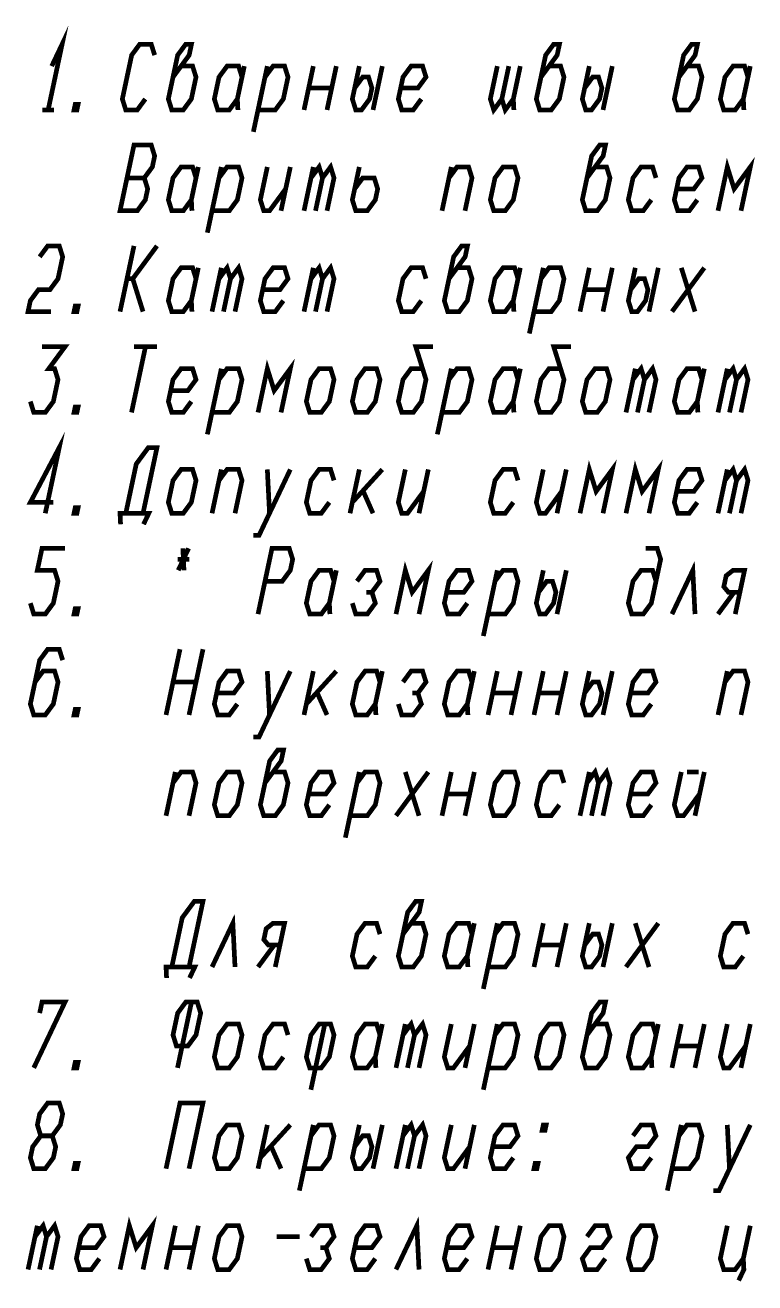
# Model space of a CAD drawing. Header units: millimetres. Extents: x 0 to 630, y 0 to 297.
# Drawn here: x 439.1 to 478, y 63.9 to 130.9 of the extents above; entities that cross this region are included whole.
import ezdxf

# ---------------------------------------------------------------- set-up
doc = ezdxf.new("R2010")
doc.units = ezdxf.units.MM
doc.header["$LTSCALE"] = 34.65
doc.layers.get('0').update_dxf_attribs({"linetype": 'CONTINUOUS'})

msp = doc.modelspace()

# ---------------------------------------------------------------- linework, layer by layer
at = {"color": 2, "linetype": 'CONTINUOUS', "const_width": 0.25}
for points in [[(440.5050824, 128.6788019), (441.0593317, 129.8454593), (440.3153595, 126.3454678)], [(445.9884357, 129.262121), (445.8061725, 129.8454593), (445.1937067, 129.8454593), (444.7634656, 129.262121), (444.2674713, 126.9287869), (444.4497345, 126.3454678), (445.0622388, 126.3454678), (445.4924799, 126.9287869)], [(446.9654663, 128.0954636), (447.8259485, 129.262121), (447.9499567, 129.8454593), (447.6436853, 129.8454593), (447.2134442, 129.262121), (446.7174884, 126.9287869), (446.8997516, 126.3454678), (447.5122559, 126.3454678), (447.9424969, 126.9287869), (448.1904749, 128.0954636), (448.0082117, 128.6788019), (447.3957074, 128.6788019)], [(466.5654492, 128.0954636), (467.4259314, 129.262121), (467.5499396, 129.8454593), (467.2437067, 129.8454593), (466.8134656, 129.262121), (466.3174713, 126.9287869), (466.4997345, 126.3454678), (467.1122388, 126.3454678), (467.5424799, 126.9287869), (467.7904578, 128.0954636), (467.6081946, 128.6788019), (466.9956903, 128.6788019)], [(473.915462, 128.0954636), (474.7759442, 129.262121), (474.8999524, 129.8454593), (474.593681, 129.8454593), (474.1634399, 129.262121), (473.6674841, 126.9287869), (473.8497473, 126.3454678), (474.4622516, 126.3454678), (474.8924927, 126.9287869), (475.1404706, 128.0954636), (474.9582074, 128.6788019), (474.3457031, 128.6788019)], [(450.6404535, 128.0954636), (450.4581903, 128.6788019), (449.8457245, 128.6788019), (449.4154834, 128.0954636), (449.167467, 126.9287869), (449.3497302, 126.3454678), (449.9622345, 126.3454678), (450.3924756, 126.9287869)], [(450.7644617, 128.6788019), (450.3924756, 126.9287869), (450.4216223, 126.3454678)], [(451.245498, 125.1787912), (451.9894702, 128.6788019)], [(451.493476, 126.3454678), (452.4122516, 126.3454678), (452.8424927, 126.9287869), (453.0904706, 128.0954636), (452.9082074, 128.6788019), (452.2957031, 128.6788019), (451.865462, 128.0954636)], [(453.943493, 126.3454678), (454.4394489, 128.6788019)], [(455.6644574, 128.6788019), (455.1685016, 126.3454678)], [(456.8894659, 128.6788019), (456.5174799, 126.9287869), (456.699743, 126.3454678), (457.005976, 126.3454678), (457.436217, 126.9287869), (457.5602252, 127.5121252), (457.377962, 128.0954636), (457.0717291, 128.0954636), (456.641488, 127.5121252)], [(458.1144745, 128.6788019), (457.6184802, 126.3454678)], [(459.0914667, 127.5121252), (460.0102423, 127.5121252), (460.4404834, 128.0954636), (460.2582202, 128.6788019), (459.6457159, 128.6788019), (459.2154749, 128.0954636), (458.9674969, 126.9287869), (459.1497601, 126.3454678), (459.762226, 126.3454678), (460.192467, 126.9287869)], [(464.2394403, 128.6788019), (463.8674927, 126.9287869), (464.0497559, 126.3454678), (464.4799969, 126.9287869), (464.6622601, 126.3454678), (465.0925012, 126.9287869), (465.4644489, 128.6788019)], [(464.8519446, 128.6788019), (464.4799969, 126.9287869)], [(469.1394745, 128.6788019), (468.7674884, 126.9287869), (468.9497516, 126.3454678), (469.2559845, 126.3454678), (469.6862256, 126.9287869), (469.8102338, 127.5121252), (469.6279706, 128.0954636), (469.3216992, 128.0954636), (468.8914581, 127.5121252)], [(470.3644446, 128.6788019), (469.8684888, 126.3454678)], [(477.5904492, 128.0954636), (477.4082245, 128.6788019), (476.7957202, 128.6788019), (476.3654791, 128.0954636), (476.1175012, 126.9287869), (476.299726, 126.3454678), (476.9122302, 126.3454678), (477.3424713, 126.9287869)], [(477.7144574, 128.6788019), (477.3424713, 126.9287869), (477.371618, 126.3454678)], [(454.1914709, 127.5121252), (455.4164795, 127.5121252)], [(441.846601, 126.3454678), (441.6934845, 126.3454678), (441.7554694, 126.6371274), (441.9086243, 126.6371274), (441.846601, 126.3454678)], [(465.0925012, 126.9287869), (465.1216095, 126.3454678)], [(440.0091266, 126.3454678), (440.6216309, 126.3454678)], [(444.1435016, 120.9781631), (445.0622388, 120.9781631), (445.4924799, 121.5615015), (445.616488, 122.1448398), (445.4342249, 122.7281781), (445.8644659, 123.3114972), (445.9884357, 123.8948355), (445.8061725, 124.4781738), (444.8874353, 124.4781738), (444.1435016, 120.9781631)], [(469.0154663, 122.7281781), (469.8759485, 123.8948355), (469.9999567, 124.4781738), (469.6936853, 124.4781738), (469.2634442, 123.8948355), (468.7674884, 121.5615015), (468.9497516, 120.9781631), (469.5622559, 120.9781631), (469.9924969, 121.5615015), (470.2404749, 122.7281781), (470.0582117, 123.3114972), (469.4457074, 123.3114972)], [(475.993493, 120.9781631), (476.4894489, 123.3114972), (476.8539752, 122.1448398), (477.7144574, 123.3114972), (477.2185016, 120.9781631)], [(448.1904749, 122.7281781), (448.0082117, 123.3114972), (447.3957074, 123.3114972), (446.9654663, 122.7281781), (446.7174884, 121.5615015), (446.8997516, 120.9781631), (447.5122559, 120.9781631), (447.9424969, 121.5615015)], [(448.3144446, 123.3114972), (447.9424969, 121.5615015), (447.9716052, 120.9781631)], [(448.7955194, 119.8115057), (449.5394531, 123.3114972)], [(449.0434973, 120.9781631), (449.9622345, 120.9781631), (450.3924756, 121.5615015), (450.6404535, 122.7281781), (450.4581903, 123.3114972), (449.8457245, 123.3114972), (449.4154834, 122.7281781)], [(451.9894702, 123.3114972), (451.6174841, 121.5615015), (451.7997473, 120.9781631), (452.1059802, 120.9781631), (452.9664624, 122.1448398)], [(453.2144403, 123.3114972), (452.7184845, 120.9781631)], [(453.943493, 120.9781631), (454.4394489, 123.3114972)], [(454.3154791, 122.7281781), (454.7457202, 123.3114972), (454.9279834, 122.7281781), (454.5559973, 120.9781631)], [(454.9279834, 122.7281781), (455.3582245, 123.3114972), (455.5404492, 122.7281781), (455.1685016, 120.9781631)], [(456.8894659, 123.3114972), (456.5174799, 121.5615015), (456.699743, 120.9781631), (457.3122473, 120.9781631), (457.7424884, 121.5615015), (457.8664581, 122.1448398), (457.6842334, 122.7281781), (457.0717291, 122.7281781), (456.641488, 122.1448398)], [(461.2935059, 120.9781631), (461.7894617, 123.3114972)], [(461.6654535, 122.7281781), (462.0956946, 123.3114972), (462.7081989, 123.3114972), (462.890462, 122.7281781), (462.518476, 120.9781631)], [(463.8674927, 121.5615015), (464.0497559, 120.9781631), (464.6622601, 120.9781631), (465.0925012, 121.5615015), (465.3404791, 122.7281781), (465.1582159, 123.3114972), (464.5457117, 123.3114972), (464.1154706, 122.7281781), (463.8674927, 121.5615015)], [(472.6904535, 122.7281781), (472.5081903, 123.3114972), (471.8957245, 123.3114972), (471.4654834, 122.7281781), (471.217467, 121.5615015), (471.3997302, 120.9781631), (472.0122345, 120.9781631), (472.4424756, 121.5615015)], [(473.7914923, 122.1448398), (474.7102295, 122.1448398), (475.1404706, 122.7281781), (474.9582074, 123.3114972), (474.3457031, 123.3114972), (473.915462, 122.7281781), (473.6674841, 121.5615015), (473.8497473, 120.9781631), (474.4622516, 120.9781631), (474.8924927, 121.5615015)], [(444.5154492, 122.7281781), (445.4342249, 122.7281781)], [(439.8634314, 118.52755), (440.2936725, 119.1108884), (440.9061768, 119.1108884), (441.0884399, 118.52755), (440.840462, 117.3608926), (440.4102209, 116.7775543), (439.7977167, 116.7775543), (439.3674756, 116.194216), (439.2435059, 115.6108777), (440.468476, 115.6108777)], [(444.1435016, 115.6108777), (444.8874353, 119.1108884)], [(444.5154492, 117.3608926), (444.8217206, 117.3608926), (446.1124438, 119.1108884)], [(461.6654535, 117.3608926), (462.5259357, 118.52755), (462.6499438, 119.1108884), (462.3436725, 119.1108884), (461.9134314, 118.52755), (461.4174756, 116.194216), (461.5997388, 115.6108777), (462.212243, 115.6108777), (462.6424841, 116.194216), (462.890462, 117.3608926), (462.7081989, 117.9442117), (462.0956946, 117.9442117)], [(448.1904749, 117.3608926), (448.0082117, 117.9442117), (447.3957074, 117.9442117), (446.9654663, 117.3608926), (446.7174884, 116.194216), (446.8997516, 115.6108777), (447.5122559, 115.6108777), (447.9424969, 116.194216)], [(448.3144446, 117.9442117), (447.9424969, 116.194216), (447.9716052, 115.6108777)], [(449.0434973, 115.6108777), (449.5394531, 117.9442117)], [(449.4154834, 117.3608926), (449.8457245, 117.9442117), (450.0279492, 117.3608926), (449.6560016, 115.6108777)], [(450.0279492, 117.3608926), (450.4581903, 117.9442117), (450.6404535, 117.3608926), (450.2685059, 115.6108777)], [(451.7414923, 116.7775543), (452.6602295, 116.7775543), (453.0904706, 117.3608926), (452.9082074, 117.9442117), (452.2957031, 117.9442117), (451.865462, 117.3608926), (451.6174841, 116.194216), (451.7997473, 115.6108777), (452.4122516, 115.6108777), (452.8424927, 116.194216)], [(453.943493, 115.6108777), (454.4394489, 117.9442117)], [(454.3154791, 117.3608926), (454.7457202, 117.9442117), (454.9279834, 117.3608926), (454.5559973, 115.6108777)], [(454.9279834, 117.3608926), (455.3582245, 117.9442117), (455.5404492, 117.3608926), (455.1685016, 115.6108777)], [(460.4404834, 117.3608926), (460.2582202, 117.9442117), (459.6457159, 117.9442117), (459.2154749, 117.3608926), (458.9674969, 116.194216), (459.1497601, 115.6108777), (459.762226, 115.6108777), (460.192467, 116.194216)], [(465.3404791, 117.3608926), (465.1582159, 117.9442117), (464.5457117, 117.9442117), (464.1154706, 117.3608926), (463.8674927, 116.194216), (464.0497559, 115.6108777), (464.6622601, 115.6108777), (465.0925012, 116.194216)], [(465.4644489, 117.9442117), (465.0925012, 116.194216), (465.1216095, 115.6108777)], [(465.9455237, 114.4442203), (466.6894574, 117.9442117)], [(466.1935016, 115.6108777), (467.1122388, 115.6108777), (467.5424799, 116.194216), (467.7904578, 117.3608926), (467.6081946, 117.9442117), (466.9956903, 117.9442117), (466.5654492, 117.3608926)], [(468.6434802, 115.6108777), (469.1394745, 117.9442117)], [(470.3644446, 117.9442117), (469.8684888, 115.6108777)], [(471.5894531, 117.9442117), (471.217467, 116.194216), (471.3997302, 115.6108777), (471.7060016, 115.6108777), (472.1362427, 116.194216), (472.2602124, 116.7775543), (472.0779492, 117.3608926), (471.7717163, 117.3608926), (471.3414752, 116.7775543)], [(472.8144617, 117.9442117), (472.3185059, 115.6108777)], [(473.543476, 115.6108777), (475.2644403, 117.9442117)], [(474.0394702, 117.9442117), (474.7684845, 115.6108777)], [(445.3685101, 115.6108777), (444.8217206, 117.3608926)], [(468.8914581, 116.7775543), (470.1164667, 116.7775543)], [(441.846601, 115.6108777), (441.6934845, 115.6108777), (441.7554694, 115.9025565), (441.9086243, 115.9025565), (441.846601, 115.6108777)], [(439.9874396, 113.7436029), (441.2124481, 113.7436029), (440.3519659, 112.5769263), (440.6581989, 112.5769263), (440.840462, 111.993588), (440.5924841, 110.8269305), (440.162243, 110.2435922), (439.5497388, 110.2435922), (439.3674756, 110.8269305)], [(445.4999396, 113.7436029), (444.7560059, 110.2435922)], [(444.8874353, 113.7436029), (446.1124438, 113.7436029)], [(460.2582202, 112.5769263), (459.6457159, 112.5769263), (459.2154749, 111.993588), (458.9674969, 110.8269305), (459.1497601, 110.2435922), (459.762226, 110.2435922), (460.192467, 110.8269305), (460.4404834, 111.993588), (459.8936938, 113.7436029), (460.812431, 113.7436029)], [(467.6081946, 112.5769263), (466.9956903, 112.5769263), (466.5654492, 111.993588), (466.3174713, 110.8269305), (466.4997345, 110.2435922), (467.1122388, 110.2435922), (467.5424799, 110.8269305), (467.7904578, 111.993588), (467.2437067, 113.7436029), (468.1624438, 113.7436029)], [(446.8414581, 111.4102689), (447.7602338, 111.4102689), (448.1904749, 111.993588), (448.0082117, 112.5769263), (447.3957074, 112.5769263), (446.9654663, 111.993588), (446.7174884, 110.8269305), (446.8997516, 110.2435922), (447.5122559, 110.2435922), (447.9424969, 110.8269305)], [(448.7955194, 109.0769348), (449.5394531, 112.5769263)], [(449.0434973, 110.2435922), (449.9622345, 110.2435922), (450.3924756, 110.8269305), (450.6404535, 111.993588), (450.4581903, 112.5769263), (449.8457245, 112.5769263), (449.4154834, 111.993588)], [(451.493476, 110.2435922), (451.9894702, 112.5769263), (452.3539581, 111.4102689), (453.2144403, 112.5769263), (452.7184845, 110.2435922)], [(454.0675012, 110.8269305), (454.249726, 110.2435922), (454.8622302, 110.2435922), (455.2924713, 110.8269305), (455.5404492, 111.993588), (455.3582245, 112.5769263), (454.7457202, 112.5769263), (454.3154791, 111.993588), (454.0675012, 110.8269305)], [(456.5174799, 110.8269305), (456.699743, 110.2435922), (457.3122473, 110.2435922), (457.7424884, 110.8269305), (457.9904663, 111.993588), (457.8082031, 112.5769263), (457.1956989, 112.5769263), (456.7654578, 111.993588), (456.5174799, 110.8269305)], [(461.045528, 109.0769348), (461.7894617, 112.5769263)], [(461.2935059, 110.2435922), (462.212243, 110.2435922), (462.6424841, 110.8269305), (462.890462, 111.993588), (462.7081989, 112.5769263), (462.0956946, 112.5769263), (461.6654535, 111.993588)], [(465.3404791, 111.993588), (465.1582159, 112.5769263), (464.5457117, 112.5769263), (464.1154706, 111.993588), (463.8674927, 110.8269305), (464.0497559, 110.2435922), (464.6622601, 110.2435922), (465.0925012, 110.8269305)], [(465.4644489, 112.5769263), (465.0925012, 110.8269305), (465.1216095, 110.2435922)], [(468.7674884, 110.8269305), (468.9497516, 110.2435922), (469.5622559, 110.2435922), (469.9924969, 110.8269305), (470.2404749, 111.993588), (470.0582117, 112.5769263), (469.4457074, 112.5769263), (469.0154663, 111.993588), (468.7674884, 110.8269305)], [(471.0934973, 110.2435922), (471.5894531, 112.5769263)], [(471.4654834, 111.993588), (471.8957245, 112.5769263), (472.0779492, 111.993588), (471.7060016, 110.2435922)], [(472.0779492, 111.993588), (472.5081903, 112.5769263), (472.6904535, 111.993588), (472.3185059, 110.2435922)], [(475.1404706, 111.993588), (474.9582074, 112.5769263), (474.3457031, 112.5769263), (473.915462, 111.993588), (473.6674841, 110.8269305), (473.8497473, 110.2435922), (474.4622516, 110.2435922), (474.8924927, 110.8269305)], [(475.2644403, 112.5769263), (474.8924927, 110.8269305), (474.921601, 110.2435922)], [(475.993493, 110.2435922), (476.4894489, 112.5769263)], [(476.3654791, 111.993588), (476.7957202, 112.5769263), (476.9779834, 111.993588), (476.6059973, 110.2435922)], [(476.9779834, 111.993588), (477.4082245, 112.5769263), (477.5904492, 111.993588), (477.2185016, 110.2435922)], [(441.846601, 110.2435922), (441.6934845, 110.2435922), (441.7554694, 110.535271), (441.9086243, 110.535271), (441.846601, 110.2435922)], [(440.162243, 104.8763068), (440.9061768, 108.3762982), (439.3674756, 105.4596451), (440.5924841, 105.4596451)], [(444.4497345, 104.8763068), (445.0077136, 107.5013004), (445.653056, 108.3762982), (446.1124438, 108.3762982), (445.3685101, 104.8763068)], [(446.7174884, 105.4596451), (446.8997516, 104.8763068), (447.5122559, 104.8763068), (447.9424969, 105.4596451), (448.1904749, 106.6263025), (448.0082117, 107.2096408), (447.3957074, 107.2096408), (446.9654663, 106.6263025), (446.7174884, 105.4596451)], [(449.0434973, 104.8763068), (449.5394531, 107.2096408)], [(449.4154834, 106.6263025), (449.8457245, 107.2096408), (450.4581903, 107.2096408), (450.6404535, 106.6263025), (450.2685059, 104.8763068)], [(451.245498, 103.7096494), (451.5517694, 103.7096494), (453.2144403, 107.2096408)], [(451.9894702, 107.2096408), (452.1059802, 104.8763068)], [(455.5404492, 106.6263025), (455.3582245, 107.2096408), (454.7457202, 107.2096408), (454.3154791, 106.6263025), (454.0675012, 105.4596451), (454.249726, 104.8763068), (454.8622302, 104.8763068), (455.2924713, 105.4596451)], [(456.8894659, 107.2096408), (456.3935101, 104.8763068)], [(456.5174799, 105.4596451), (458.1144745, 107.2096408)], [(459.3394446, 107.2096408), (458.9674969, 105.4596451), (459.1497601, 104.8763068), (459.455993, 104.8763068), (460.3164752, 106.0429834)], [(460.5644531, 107.2096408), (460.0684973, 104.8763068)], [(465.3404791, 106.6263025), (465.1582159, 107.2096408), (464.5457117, 107.2096408), (464.1154706, 106.6263025), (463.8674927, 105.4596451), (464.0497559, 104.8763068), (464.6622601, 104.8763068), (465.0925012, 105.4596451)], [(466.6894574, 107.2096408), (466.3174713, 105.4596451), (466.4997345, 104.8763068), (466.8060059, 104.8763068), (467.666488, 106.0429834)], [(467.9144659, 107.2096408), (467.4185101, 104.8763068)], [(468.6434802, 104.8763068), (469.1394745, 107.2096408), (469.5039624, 106.0429834), (470.3644446, 107.2096408), (469.8684888, 104.8763068)], [(471.0934973, 104.8763068), (471.5894531, 107.2096408), (471.9539795, 106.0429834), (472.8144617, 107.2096408), (472.3185059, 104.8763068)], [(473.7914923, 106.0429834), (474.7102295, 106.0429834), (475.1404706, 106.6263025), (474.9582074, 107.2096408), (474.3457031, 107.2096408), (473.915462, 106.6263025), (473.6674841, 105.4596451), (473.8497473, 104.8763068), (474.4622516, 104.8763068), (474.8924927, 105.4596451)], [(475.993493, 104.8763068), (476.4894489, 107.2096408)], [(476.3654791, 106.6263025), (476.7957202, 107.2096408), (476.9779834, 106.6263025), (476.6059973, 104.8763068)], [(476.9779834, 106.6263025), (477.4082245, 107.2096408), (477.5904492, 106.6263025), (477.2185016, 104.8763068)], [(457.1008374, 106.0429834), (457.6184802, 104.8763068)], [(441.846601, 104.8763068), (441.6934845, 104.8763068), (441.7554694, 105.1679663), (441.9086243, 105.1679663), (441.846601, 104.8763068)], [(444.1726099, 104.2929684), (444.1435016, 104.8763068), (445.674743, 104.8763068), (445.3976184, 104.2929684)], [(439.3674756, 100.0923596), (439.5497388, 99.5090213), (440.162243, 99.5090213), (440.5924841, 100.0923596), (440.840462, 101.259017), (440.6581989, 101.8423553), (439.7394617, 101.8423553), (439.9874396, 103.0090128), (441.2124481, 103.0090128)], [(447.7968018, 103.0090128), (447.2425909, 101.8423553)], [(447.4905688, 103.0090128), (447.5488239, 101.8423553)], [(451.493476, 99.5090213), (452.2374481, 103.0090128), (453.1561853, 103.0090128), (453.3384485, 102.4256937), (453.2144403, 101.8423553), (452.7841992, 101.259017), (451.865462, 101.259017)], [(472.6904535, 101.259017), (472.5081903, 101.8423553), (471.8957245, 101.8423553), (471.4654834, 101.259017), (471.217467, 100.0923596), (471.3997302, 99.5090213), (472.0122345, 99.5090213), (472.4424756, 100.0923596), (472.9384314, 102.4256937), (472.7562067, 103.0090128), (472.1437024, 103.0090128)], [(447.2134442, 102.4256937), (447.8259485, 102.4256937)], [(455.5404492, 101.259017), (455.3582245, 101.8423553), (454.7457202, 101.8423553), (454.3154791, 101.259017), (454.0675012, 100.0923596), (454.249726, 99.5090213), (454.8622302, 99.5090213), (455.2924713, 100.0923596)], [(455.6644574, 101.8423553), (455.2924713, 100.0923596), (455.321618, 99.5090213)], [(456.5174799, 100.0923596), (456.699743, 99.5090213), (457.3122473, 99.5090213), (457.7424884, 100.0923596), (457.5602252, 100.6756787), (457.9904663, 101.259017), (457.8082031, 101.8423553), (457.1956989, 101.8423553), (456.7654578, 101.259017)], [(458.8434888, 99.5090213), (459.3394446, 101.8423553), (459.7039709, 100.6756787), (460.5644531, 101.8423553), (460.0684973, 99.5090213)], [(461.5414838, 100.6756787), (462.4602209, 100.6756787), (462.890462, 101.259017), (462.7081989, 101.8423553), (462.0956946, 101.8423553), (461.6654535, 101.259017), (461.4174756, 100.0923596), (461.5997388, 99.5090213), (462.212243, 99.5090213), (462.6424841, 100.0923596)], [(463.4955066, 98.3423447), (464.2394403, 101.8423553)], [(463.7434845, 99.5090213), (464.6622601, 99.5090213), (465.0925012, 100.0923596), (465.3404791, 101.259017), (465.1582159, 101.8423553), (464.5457117, 101.8423553), (464.1154706, 101.259017)], [(466.6894574, 101.8423553), (466.3174713, 100.0923596), (466.4997345, 99.5090213), (466.8060059, 99.5090213), (467.2362469, 100.0923596), (467.3602167, 100.6756787), (467.1779535, 101.259017), (466.8717206, 101.259017), (466.4414795, 100.6756787)], [(467.9144659, 101.8423553), (467.4185101, 99.5090213)], [(473.543476, 99.5090213), (474.6519745, 101.8423553), (474.7684845, 99.5090213)], [(476.9122302, 99.5090213), (477.4082245, 101.8423553), (476.7957202, 101.8423553), (476.427464, 101.5506958), (476.3034558, 100.9673575), (476.5477423, 100.6756787), (477.1602081, 100.6756787)], [(457.2539923, 100.6756787), (457.5602252, 100.6756787)], [(475.993493, 99.5090213), (476.8539752, 100.6756787)], [(441.846601, 99.5090213), (441.6934845, 99.5090213), (441.7554694, 99.8006808), (441.9086243, 99.8006808), (441.846601, 99.5090213)], [(441.0884399, 97.058389), (440.9061768, 97.6417273), (440.2936725, 97.6417273), (439.8634314, 97.058389), (439.3674756, 94.7250742), (439.5497388, 94.1417358), (440.162243, 94.1417358), (440.5924841, 94.7250742), (440.840462, 95.8917316), (440.6581989, 96.4750699), (440.0456946, 96.4750699), (439.6154535, 95.8917316)], [(446.5934802, 94.1417358), (447.3374524, 97.6417273)], [(448.5624225, 97.6417273), (447.8184888, 94.1417358)], [(449.2914752, 95.3083932), (450.2102124, 95.3083932), (450.6404535, 95.8917316), (450.4581903, 96.4750699), (449.8457245, 96.4750699), (449.4154834, 95.8917316), (449.167467, 94.7250742), (449.3497302, 94.1417358), (449.9622345, 94.1417358), (450.3924756, 94.7250742)], [(451.245498, 92.9750592), (451.5517694, 92.9750592), (453.2144403, 96.4750699)], [(451.9894702, 96.4750699), (452.1059802, 94.1417358)], [(454.4394489, 96.4750699), (453.943493, 94.1417358)], [(454.0675012, 94.7250742), (455.6644574, 96.4750699)], [(457.9904663, 95.8917316), (457.8082031, 96.4750699), (457.1956989, 96.4750699), (456.7654578, 95.8917316), (456.5174799, 94.7250742), (456.699743, 94.1417358), (457.3122473, 94.1417358), (457.7424884, 94.7250742)], [(458.1144745, 96.4750699), (457.7424884, 94.7250742), (457.7716351, 94.1417358)], [(458.9674969, 94.7250742), (459.1497601, 94.1417358), (459.762226, 94.1417358), (460.192467, 94.7250742), (460.0102423, 95.3083932), (460.4404834, 95.8917316), (460.2582202, 96.4750699), (459.6457159, 96.4750699), (459.2154749, 95.8917316)], [(462.890462, 95.8917316), (462.7081989, 96.4750699), (462.0956946, 96.4750699), (461.6654535, 95.8917316), (461.4174756, 94.7250742), (461.5997388, 94.1417358), (462.212243, 94.1417358), (462.6424841, 94.7250742)], [(463.0144702, 96.4750699), (462.6424841, 94.7250742), (462.6716309, 94.1417358)], [(463.7434845, 94.1417358), (464.2394403, 96.4750699)], [(465.4644489, 96.4750699), (464.968493, 94.1417358)], [(466.1935016, 94.1417358), (466.6894574, 96.4750699)], [(467.9144659, 96.4750699), (467.4185101, 94.1417358)], [(469.1394745, 96.4750699), (468.7674884, 94.7250742), (468.9497516, 94.1417358), (469.2559845, 94.1417358), (469.6862256, 94.7250742), (469.8102338, 95.3083932), (469.6279706, 95.8917316), (469.3216992, 95.8917316), (468.8914581, 95.3083932)], [(470.3644446, 96.4750699), (469.8684888, 94.1417358)], [(471.3414752, 95.3083932), (472.2602124, 95.3083932), (472.6904535, 95.8917316), (472.5081903, 96.4750699), (471.8957245, 96.4750699), (471.4654834, 95.8917316), (471.217467, 94.7250742), (471.3997302, 94.1417358), (472.0122345, 94.1417358), (472.4424756, 94.7250742)], [(475.993493, 94.1417358), (476.4894489, 96.4750699)], [(476.3654791, 95.8917316), (476.7957202, 96.4750699), (477.4082245, 96.4750699), (477.5904492, 95.8917316), (477.2185016, 94.1417358)], [(446.9654663, 95.8917316), (448.1904749, 95.8917316)], [(454.6508588, 95.3083932), (455.1685016, 94.1417358)], [(459.7039709, 95.3083932), (460.0102423, 95.3083932)], [(463.9914624, 95.3083932), (465.2164709, 95.3083932)], [(466.4414795, 95.3083932), (467.666488, 95.3083932)], [(441.846601, 94.1417358), (441.6934845, 94.1417358), (441.7554694, 94.4333954), (441.9086243, 94.4333954), (441.846601, 94.1417358)], [(451.865462, 90.5244461), (452.7259442, 91.6911035), (452.8499524, 92.2744418), (452.543681, 92.2744418), (452.1134399, 91.6911035), (451.6174841, 89.3577695), (451.7997473, 88.7744504), (452.4122516, 88.7744504), (452.8424927, 89.3577695), (453.0904706, 90.5244461), (452.9082074, 91.1077844), (452.2957031, 91.1077844)], [(446.5934802, 88.7744504), (447.0894745, 91.1077844)], [(446.9654663, 90.5244461), (447.3957074, 91.1077844), (448.0082117, 91.1077844), (448.1904749, 90.5244461), (447.8184888, 88.7744504)], [(449.167467, 89.3577695), (449.3497302, 88.7744504), (449.9622345, 88.7744504), (450.3924756, 89.3577695), (450.6404535, 90.5244461), (450.4581903, 91.1077844), (449.8457245, 91.1077844), (449.4154834, 90.5244461), (449.167467, 89.3577695)], [(454.1914709, 89.9411078), (455.1102081, 89.9411078), (455.5404492, 90.5244461), (455.3582245, 91.1077844), (454.7457202, 91.1077844), (454.3154791, 90.5244461), (454.0675012, 89.3577695), (454.249726, 88.7744504), (454.8622302, 88.7744504), (455.2924713, 89.3577695)], [(456.1454938, 87.6077737), (456.8894659, 91.1077844)], [(456.3935101, 88.7744504), (457.3122473, 88.7744504), (457.7424884, 89.3577695), (457.9904663, 90.5244461), (457.8082031, 91.1077844), (457.1956989, 91.1077844), (456.7654578, 90.5244461)], [(458.8434888, 88.7744504), (460.5644531, 91.1077844)], [(459.3394446, 91.1077844), (460.0684973, 88.7744504)], [(461.2935059, 88.7744504), (461.7894617, 91.1077844)], [(463.0144702, 91.1077844), (462.518476, 88.7744504)], [(463.8674927, 89.3577695), (464.0497559, 88.7744504), (464.6622601, 88.7744504), (465.0925012, 89.3577695), (465.3404791, 90.5244461), (465.1582159, 91.1077844), (464.5457117, 91.1077844), (464.1154706, 90.5244461), (463.8674927, 89.3577695)], [(467.7904578, 90.5244461), (467.6081946, 91.1077844), (466.9956903, 91.1077844), (466.5654492, 90.5244461), (466.3174713, 89.3577695), (466.4997345, 88.7744504), (467.1122388, 88.7744504), (467.5424799, 89.3577695)], [(468.6434802, 88.7744504), (469.1394745, 91.1077844)], [(469.0154663, 90.5244461), (469.4457074, 91.1077844), (469.6279706, 90.5244461), (469.2559845, 88.7744504)], [(469.6279706, 90.5244461), (470.0582117, 91.1077844), (470.2404749, 90.5244461), (469.8684888, 88.7744504)], [(471.3414752, 89.9411078), (472.2602124, 89.9411078), (472.6904535, 90.5244461), (472.5081903, 91.1077844), (471.8957245, 91.1077844), (471.4654834, 90.5244461), (471.217467, 89.3577695), (471.3997302, 88.7744504), (472.0122345, 88.7744504), (472.4424756, 89.3577695)], [(474.0394702, 91.1077844), (473.6674841, 89.3577695), (473.8497473, 88.7744504), (474.1559802, 88.7744504), (475.0164624, 89.9411078)], [(474.3457031, 91.1077844), (474.9582074, 91.1077844)], [(475.2644403, 91.1077844), (474.7684845, 88.7744504)], [(461.5414838, 89.9411078), (462.7664923, 89.9411078)], [(446.8997516, 80.7235126), (447.4576923, 83.3485062), (448.1030731, 84.223504), (448.5624225, 84.223504), (447.8184888, 80.7235126)], [(459.2154749, 82.4735083), (460.075957, 83.6401849), (460.1999268, 84.223504), (459.8936938, 84.223504), (459.4634528, 83.6401849), (458.9674969, 81.3068509), (459.1497601, 80.7235126), (459.762226, 80.7235126), (460.192467, 81.3068509), (460.4404834, 82.4735083), (460.2582202, 83.0568466), (459.6457159, 83.0568466)], [(449.0434973, 80.7235126), (450.1519574, 83.0568466), (450.2685059, 80.7235126)], [(452.4122516, 80.7235126), (452.9082074, 83.0568466), (452.2957031, 83.0568466), (451.9274469, 82.7651871), (451.8034772, 82.1818488), (452.0477252, 81.89017), (452.6602295, 81.89017)], [(457.9904663, 82.4735083), (457.8082031, 83.0568466), (457.1956989, 83.0568466), (456.7654578, 82.4735083), (456.5174799, 81.3068509), (456.699743, 80.7235126), (457.3122473, 80.7235126), (457.7424884, 81.3068509)], [(462.890462, 82.4735083), (462.7081989, 83.0568466), (462.0956946, 83.0568466), (461.6654535, 82.4735083), (461.4174756, 81.3068509), (461.5997388, 80.7235126), (462.212243, 80.7235126), (462.6424841, 81.3068509)], [(463.0144702, 83.0568466), (462.6424841, 81.3068509), (462.6716309, 80.7235126)], [(463.4955066, 79.5568359), (464.2394403, 83.0568466)], [(463.7434845, 80.7235126), (464.6622601, 80.7235126), (465.0925012, 81.3068509), (465.3404791, 82.4735083), (465.1582159, 83.0568466), (464.5457117, 83.0568466), (464.1154706, 82.4735083)], [(466.1935016, 80.7235126), (466.6894574, 83.0568466)], [(467.9144659, 83.0568466), (467.4185101, 80.7235126)], [(469.1394745, 83.0568466), (468.7674884, 81.3068509), (468.9497516, 80.7235126), (469.2559845, 80.7235126), (469.6862256, 81.3068509), (469.8102338, 81.89017), (469.6279706, 82.4735083), (469.3216992, 82.4735083), (468.8914581, 81.89017)], [(470.3644446, 83.0568466), (469.8684888, 80.7235126)], [(471.0934973, 80.7235126), (472.8144617, 83.0568466)], [(471.5894531, 83.0568466), (472.3185059, 80.7235126)], [(477.5904492, 82.4735083), (477.4082245, 83.0568466), (476.7957202, 83.0568466), (476.3654791, 82.4735083), (476.1175012, 81.3068509), (476.299726, 80.7235126), (476.9122302, 80.7235126), (477.3424713, 81.3068509)], [(451.493476, 80.7235126), (452.3539581, 81.89017)], [(466.4414795, 81.89017), (467.666488, 81.89017)], [(446.622627, 80.1401743), (446.5934802, 80.7235126), (448.1247601, 80.7235126), (447.8476355, 80.1401743)], [(439.5497388, 75.3562271), (441.2124481, 78.8562186), (439.9874396, 78.8562186), (439.8634314, 78.2728802)], [(448.2561896, 78.8562186), (447.6436853, 78.8562186), (447.2134442, 78.2728802), (446.9654663, 77.1062228), (447.1477295, 76.5228845), (447.7602338, 76.5228845), (448.1904749, 77.1062228), (448.4384528, 78.2728802), (448.2561896, 78.8562186)], [(447.9499567, 78.8562186), (447.2059845, 75.3562271)], [(469.0154663, 77.1062228), (469.8759485, 78.2728802), (469.9999567, 78.8562186), (469.6936853, 78.8562186), (469.2634442, 78.2728802), (468.7674884, 75.9395654), (468.9497516, 75.3562271), (469.5622559, 75.3562271), (469.9924969, 75.9395654), (470.2404749, 77.1062228), (470.0582117, 77.6895612), (469.4457074, 77.6895612)], [(449.167467, 75.9395654), (449.3497302, 75.3562271), (449.9622345, 75.3562271), (450.3924756, 75.9395654), (450.6404535, 77.1062228), (450.4581903, 77.6895612), (449.8457245, 77.6895612), (449.4154834, 77.1062228), (449.167467, 75.9395654)], [(453.0904706, 77.1062228), (452.9082074, 77.6895612), (452.2957031, 77.6895612), (451.865462, 77.1062228), (451.6174841, 75.9395654), (451.7997473, 75.3562271), (452.4122516, 75.3562271), (452.8424927, 75.9395654)], [(454.0675012, 75.9395654), (454.249726, 75.3562271), (454.8622302, 75.3562271), (455.2924713, 75.9395654), (455.5404492, 77.1062228), (455.3582245, 77.6895612), (454.7457202, 77.6895612), (454.3154791, 77.1062228), (454.0675012, 75.9395654)], [(455.0519531, 77.6895612), (454.3080194, 74.1895505)], [(457.9904663, 77.1062228), (457.8082031, 77.6895612), (457.1956989, 77.6895612), (456.7654578, 77.1062228), (456.5174799, 75.9395654), (456.699743, 75.3562271), (457.3122473, 75.3562271), (457.7424884, 75.9395654)], [(458.1144745, 77.6895612), (457.7424884, 75.9395654), (457.7716351, 75.3562271)], [(458.8434888, 75.3562271), (459.3394446, 77.6895612)], [(459.2154749, 77.1062228), (459.6457159, 77.6895612), (459.8279791, 77.1062228), (459.455993, 75.3562271)], [(459.8279791, 77.1062228), (460.2582202, 77.6895612), (460.4404834, 77.1062228), (460.0684973, 75.3562271)], [(461.7894617, 77.6895612), (461.4174756, 75.9395654), (461.5997388, 75.3562271), (461.9060101, 75.3562271), (462.7664923, 76.5228845)], [(463.0144702, 77.6895612), (462.518476, 75.3562271)], [(463.4955066, 74.1895505), (464.2394403, 77.6895612)], [(463.7434845, 75.3562271), (464.6622601, 75.3562271), (465.0925012, 75.9395654), (465.3404791, 77.1062228), (465.1582159, 77.6895612), (464.5457117, 77.6895612), (464.1154706, 77.1062228)], [(466.3174713, 75.9395654), (466.4997345, 75.3562271), (467.1122388, 75.3562271), (467.5424799, 75.9395654), (467.7904578, 77.1062228), (467.6081946, 77.6895612), (466.9956903, 77.6895612), (466.5654492, 77.1062228), (466.3174713, 75.9395654)], [(472.6904535, 77.1062228), (472.5081903, 77.6895612), (471.8957245, 77.6895612), (471.4654834, 77.1062228), (471.217467, 75.9395654), (471.3997302, 75.3562271), (472.0122345, 75.3562271), (472.4424756, 75.9395654)], [(472.8144617, 77.6895612), (472.4424756, 75.9395654), (472.4716223, 75.3562271)], [(473.543476, 75.3562271), (474.0394702, 77.6895612)], [(475.2644403, 77.6895612), (474.7684845, 75.3562271)], [(476.4894489, 77.6895612), (476.1175012, 75.9395654), (476.299726, 75.3562271), (476.6059973, 75.3562271), (477.4664795, 76.5228845)], [(477.7144574, 77.6895612), (477.2185016, 75.3562271)], [(473.7914923, 76.5228845), (475.0164624, 76.5228845)], [(441.846601, 75.3562271), (441.6934845, 75.3562271), (441.7554694, 75.6478867), (441.9086243, 75.6478867), (441.846601, 75.3562271)], [(440.5342291, 71.7389374), (440.9644702, 72.3222757), (441.0884399, 72.9055948), (440.9061768, 73.4889331), (440.2936725, 73.4889331), (439.8634314, 72.9055948), (439.7394617, 72.3222757), (439.9217249, 71.7389374)], [(446.5934802, 69.9889417), (447.3374524, 73.4889331), (448.5624225, 73.4889331), (447.8184888, 69.9889417)], [(449.167467, 70.5722607), (449.3497302, 69.9889417), (449.9622345, 69.9889417), (450.3924756, 70.5722607), (450.6404535, 71.7389374), (450.4581903, 72.3222757), (449.8457245, 72.3222757), (449.4154834, 71.7389374), (449.167467, 70.5722607)], [(451.9894702, 72.3222757), (451.493476, 69.9889417)], [(451.6174841, 70.5722607), (453.2144403, 72.3222757)], [(453.6955151, 68.822265), (454.4394489, 72.3222757)], [(453.943493, 69.9889417), (454.8622302, 69.9889417), (455.2924713, 70.5722607), (455.5404492, 71.7389374), (455.3582245, 72.3222757), (454.7457202, 72.3222757), (454.3154791, 71.7389374)], [(456.8894659, 72.3222757), (456.5174799, 70.5722607), (456.699743, 69.9889417), (457.005976, 69.9889417), (457.436217, 70.5722607), (457.5602252, 71.1555991), (457.377962, 71.7389374), (457.0717291, 71.7389374), (456.641488, 71.1555991)], [(458.1144745, 72.3222757), (457.6184802, 69.9889417)], [(458.8434888, 69.9889417), (459.3394446, 72.3222757)], [(459.2154749, 71.7389374), (459.6457159, 72.3222757), (459.8279791, 71.7389374), (459.455993, 69.9889417)], [(459.8279791, 71.7389374), (460.2582202, 72.3222757), (460.4404834, 71.7389374), (460.0684973, 69.9889417)], [(461.7894617, 72.3222757), (461.4174756, 70.5722607), (461.5997388, 69.9889417), (461.9060101, 69.9889417), (462.7664923, 71.1555991)], [(463.0144702, 72.3222757), (462.518476, 69.9889417)], [(463.9914624, 71.1555991), (464.910238, 71.1555991), (465.3404791, 71.7389374), (465.1582159, 72.3222757), (464.5457117, 72.3222757), (464.1154706, 71.7389374), (463.8674927, 70.5722607), (464.0497559, 69.9889417), (464.6622601, 69.9889417), (465.0925012, 70.5722607)], [(466.780589, 72.0305969), (466.6274725, 72.0305969), (466.6894574, 72.3222757), (466.8425739, 72.3222757), (466.780589, 72.0305969)], [(471.4654834, 71.7389374), (471.8957245, 72.3222757), (472.5081903, 72.3222757), (472.6904535, 71.7389374), (472.2602124, 71.1555991), (471.6477081, 71.1555991), (471.217467, 70.5722607), (471.3997302, 69.9889417), (472.0122345, 69.9889417), (472.4424756, 70.5722607)], [(473.295498, 68.822265), (474.0394702, 72.3222757)], [(473.543476, 69.9889417), (474.4622516, 69.9889417), (474.8924927, 70.5722607), (475.1404706, 71.7389374), (474.9582074, 72.3222757), (474.3457031, 72.3222757), (473.915462, 71.7389374)], [(475.7455151, 68.822265), (476.051748, 68.822265), (477.7144574, 72.3222757)], [(476.4894489, 72.3222757), (476.6059973, 69.9889417)], [(439.5497388, 69.9889417), (440.162243, 69.9889417), (440.5924841, 70.5722607), (440.7164923, 71.1555991), (440.5342291, 71.7389374), (439.9217249, 71.7389374), (439.4914838, 71.1555991), (439.3674756, 70.5722607), (439.5497388, 69.9889417)], [(452.2008417, 71.1555991), (452.7184845, 69.9889417)], [(441.846601, 69.9889417), (441.6934845, 69.9889417), (441.7554694, 70.2806012), (441.9086243, 70.2806012), (441.846601, 69.9889417)], [(466.346618, 69.9889417), (466.1935016, 69.9889417), (466.2554865, 70.2806012), (466.4086029, 70.2806012), (466.346618, 69.9889417)], [(439.2435059, 64.6216562), (439.7394617, 66.954971)], [(439.6154535, 66.3716519), (440.0456946, 66.954971), (440.2279578, 66.3716519), (439.8560101, 64.6216562)], [(440.2279578, 66.3716519), (440.6581989, 66.954971), (440.840462, 66.3716519), (440.468476, 64.6216562)], [(441.9414624, 65.7883136), (442.860238, 65.7883136), (443.2904791, 66.3716519), (443.1082159, 66.954971), (442.4957117, 66.954971), (442.0654706, 66.3716519), (441.8174927, 65.2049753), (441.9997559, 64.6216562), (442.6122601, 64.6216562), (443.0425012, 65.2049753)], [(444.1435016, 64.6216562), (444.6394574, 66.954971), (445.0039838, 65.7883136), (445.8644659, 66.954971), (445.3685101, 64.6216562)], [(446.5934802, 64.6216562), (447.0894745, 66.954971)], [(448.3144446, 66.954971), (447.8184888, 64.6216562)], [(449.167467, 65.2049753), (449.3497302, 64.6216562), (449.9622345, 64.6216562), (450.3924756, 65.2049753), (450.6404535, 66.3716519), (450.4581903, 66.954971), (449.8457245, 66.954971), (449.4154834, 66.3716519), (449.167467, 65.2049753)], [(454.0675012, 65.2049753), (454.249726, 64.6216562), (454.8622302, 64.6216562), (455.2924713, 65.2049753), (455.1102081, 65.7883136), (455.5404492, 66.3716519), (455.3582245, 66.954971), (454.7457202, 66.954971), (454.3154791, 66.3716519)], [(456.641488, 65.7883136), (457.5602252, 65.7883136), (457.9904663, 66.3716519), (457.8082031, 66.954971), (457.1956989, 66.954971), (456.7654578, 66.3716519), (456.5174799, 65.2049753), (456.699743, 64.6216562), (457.3122473, 64.6216562), (457.7424884, 65.2049753)], [(458.8434888, 64.6216562), (459.9519489, 66.954971), (460.0684973, 64.6216562)], [(461.5414838, 65.7883136), (462.4602209, 65.7883136), (462.890462, 66.3716519), (462.7081989, 66.954971), (462.0956946, 66.954971), (461.6654535, 66.3716519), (461.4174756, 65.2049753), (461.5997388, 64.6216562), (462.212243, 64.6216562), (462.6424841, 65.2049753)], [(463.7434845, 64.6216562), (464.2394403, 66.954971)], [(465.4644489, 66.954971), (464.968493, 64.6216562)], [(466.3174713, 65.2049753), (466.4997345, 64.6216562), (467.1122388, 64.6216562), (467.5424799, 65.2049753), (467.7904578, 66.3716519), (467.6081946, 66.954971), (466.9956903, 66.954971), (466.5654492, 66.3716519), (466.3174713, 65.2049753)], [(469.0154663, 66.3716519), (469.4457074, 66.954971), (470.0582117, 66.954971), (470.2404749, 66.3716519), (469.8102338, 65.7883136), (469.1977295, 65.7883136), (468.7674884, 65.2049753), (468.9497516, 64.6216562), (469.5622559, 64.6216562), (469.9924969, 65.2049753)], [(471.217467, 65.2049753), (471.3997302, 64.6216562), (472.0122345, 64.6216562), (472.4424756, 65.2049753), (472.6904535, 66.3716519), (472.5081903, 66.954971), (471.8957245, 66.954971), (471.4654834, 66.3716519), (471.217467, 65.2049753)], [(476.4894489, 66.954971), (476.1175012, 65.2049753), (476.299726, 64.6216562), (476.9122302, 64.6216562), (477.3424713, 65.2049753), (477.371618, 64.6216562), (477.0944934, 64.0383179)], [(477.7144574, 66.954971), (477.3424713, 65.2049753)], [(452.4779663, 66.3716519), (453.7029749, 66.3716519)], [(446.8414581, 65.7883136), (448.0664667, 65.7883136)], [(454.8039752, 65.7883136), (455.1102081, 65.7883136)], [(463.9914624, 65.7883136), (465.2164709, 65.7883136)]]:
    msp.add_lwpolyline(points, dxfattribs=at)

doc.saveas('drawing.dxf')
